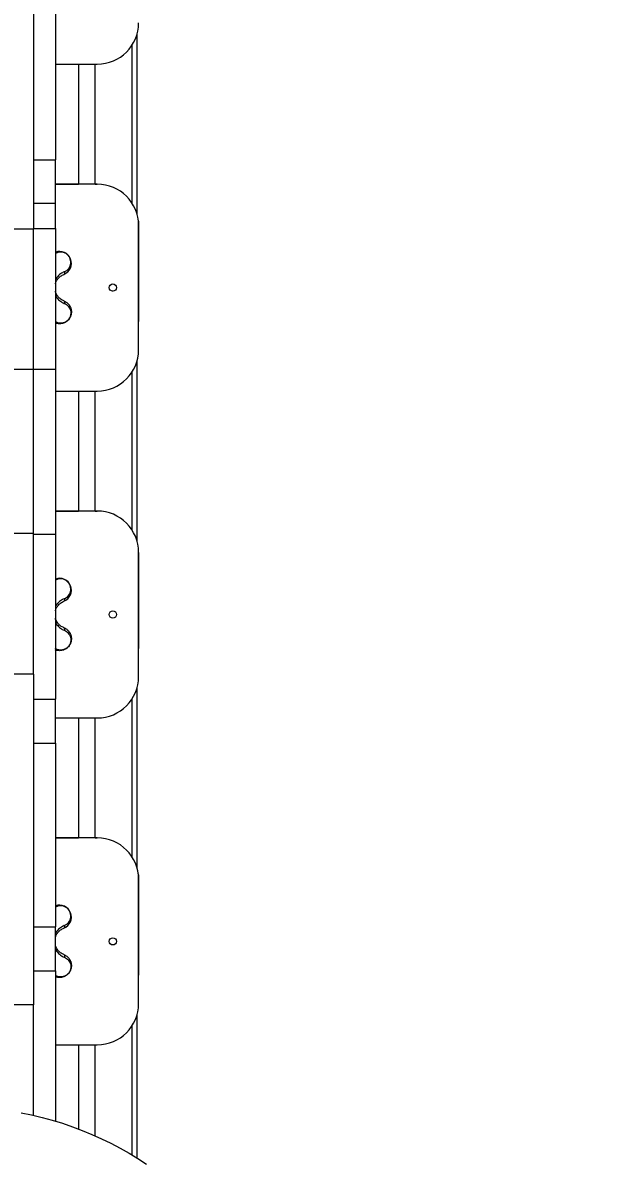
# Model space of a CAD drawing. Header units: millimetres. Extents: x -9608 to 9087, y -7864 to 6934.
# Drawn here: x -2164 to -1603, y -872 to 229 of the extents above; entities that cross this region are included whole.
import ezdxf

# ---------------------------------------------------------------- set-up
doc = ezdxf.new("R2010")
doc.units = ezdxf.units.MM
for name, color, linetype in [('DIKOM_ОБЪЕКТ', 7, 'Continuous'), ('DIKOM_РАЗМЕР_ЗОНА', 7, 'Continuous'), ('DIKOM_РАЗМЕР_ОБЪЕКТА', 7, 'Continuous')]:
    doc.layers.add(name, color=color, linetype=linetype)
doc.styles.add('style1', font='arial.ttf', dxfattribs={"width": 0.8})
doc.dimstyles.new('1-50', dxfattribs={"dimtxt": 300, "dimasz": 200, "dimexe": 100, "dimexo": 0, "dimgap": 100, "dimtad": 1, "dimtxsty": 'style1', "dimcen": 200, "dimclrd": 7, "dimclre": 7, "dimclrt": 7, "dimadec": 1, "dimazin": 2, "dimtfac": 1, "dimtmove": 0, "dimatfit": 2, "dimfxl": 0, "dimlwd": 25, "dimlwe": 18, "dimarcsym": 0})

# ---------------------------------------------------------------- blocks, each defined once
blk = doc.blocks.new('*D16')
at = {"layer": 'Defpoints', "color": 0, "transparency": 16777216}
for p in [(-6125, 3662.5), (7039, -2261), (7039, -7136.2)]:
    blk.add_point(p, dxfattribs=at)
at = {"layer": 'DIKOM_РАЗМЕР_ОБЪЕКТА', "color": 7, "lineweight": 18, "transparency": 16777216}
for p, q in [((-6125, 3662.5), (-6125, -7236.2)), ((7039, -2261), (7039, -7236.2))]:
    blk.add_line(p, q, dxfattribs=at)
at = {"layer": 'DIKOM_РАЗМЕР_ОБЪЕКТА', "color": 7, "lineweight": 25, "transparency": 16777216}
blk.add_line((-5925, -7136.2), (6839, -7136.2), dxfattribs=at)
at = {"layer": 'DIKOM_РАЗМЕР_ОБЪЕКТА', "color": 7, "transparency": 16777216}
for points in [[(-5925, -7102.9), (-5925, -7169.5), (-6125, -7136.2)], [(6839, -7102.9), (6839, -7169.5), (7039, -7136.2)]]:
    blk.add_solid(points, dxfattribs=at)
at = {"layer": 'DIKOM_РАЗМЕР_ОБЪЕКТА', "color": 7, "transparency": 16777216, "insert": (326.4, -6882.9), "char_height": 300, "attachment_point": 5, "style": 'style1'}
blk.add_mtext('13200', dxfattribs=at)
blk = doc.blocks.new('*D17')
at = {"layer": 'Defpoints', "color": 0, "transparency": 16777216}
for p in [(779.9, 5437.6), (-8598.7, -4942), (837.1, -4942)]:
    blk.add_point(p, dxfattribs=at)
at = {"layer": 'DIKOM_РАЗМЕР_ОБЪЕКТА', "color": 7, "lineweight": 18, "transparency": 16777216}
for p, q in [((779.9, 5437.6), (-8698.7, 5437.6)), ((837.1, -4942), (-8698.7, -4942))]:
    blk.add_line(p, q, dxfattribs=at)
at = {"layer": 'DIKOM_РАЗМЕР_ОБЪЕКТА', "color": 7, "lineweight": 25, "transparency": 16777216}
blk.add_line((-8598.7, 5237.6), (-8598.7, -4742), dxfattribs=at)
at = {"layer": 'DIKOM_РАЗМЕР_ОБЪЕКТА', "color": 7, "transparency": 16777216}
for points in [[(-8632.1, 5237.6), (-8565.4, 5237.6), (-8598.7, 5437.6)], [(-8632.1, -4742), (-8565.4, -4742), (-8598.7, -4942)]]:
    blk.add_solid(points, dxfattribs=at)
at = {"layer": 'DIKOM_РАЗМЕР_ОБЪЕКТА', "color": 7, "transparency": 16777216, "insert": (-8851.9, -261.4), "char_height": 300, "attachment_point": 5, "rotation": 90, "style": 'style1'}
blk.add_mtext('10400', dxfattribs=at)
blk = doc.blocks.new('*D18')
at = {"layer": 'Defpoints', "color": 0, "transparency": 16777216}
for p in [(-1043.2, 6929.6), (-9158.1, -6445.8), (-215.1, -6445.8)]:
    blk.add_point(p, dxfattribs=at)
at = {"layer": 'DIKOM_РАЗМЕР_ЗОНА', "color": 7, "lineweight": 18, "transparency": 16777216}
for p, q in [((-1043.2, 6929.6), (-9258.1, 6929.6)), ((-215.1, -6445.8), (-9258.1, -6445.8))]:
    blk.add_line(p, q, dxfattribs=at)
at = {"layer": 'DIKOM_РАЗМЕР_ЗОНА', "color": 7, "lineweight": 25, "transparency": 16777216}
blk.add_line((-9158.1, 6729.6), (-9158.1, -6245.8), dxfattribs=at)
at = {"layer": 'DIKOM_РАЗМЕР_ЗОНА', "color": 7, "transparency": 16777216}
for points in [[(-9191.5, 6729.6), (-9124.8, 6729.6), (-9158.1, 6929.6)], [(-9191.5, -6245.8), (-9124.8, -6245.8), (-9158.1, -6445.8)]]:
    blk.add_solid(points, dxfattribs=at)
at = {"layer": 'DIKOM_РАЗМЕР_ЗОНА', "color": 7, "transparency": 16777216, "insert": (-9411.4, -257.2), "char_height": 300, "attachment_point": 5, "rotation": 90, "style": 'style1'}
blk.add_mtext('13400', dxfattribs=at)
blk = doc.blocks.new('*D19')
at = {"layer": 'Defpoints', "color": 0, "transparency": 16777216}
for p in [(-8101.5, 2662.5), (9079.7, -1911.4), (9079.7, -7764.5)]:
    blk.add_point(p, dxfattribs=at)
at = {"layer": 'DIKOM_РАЗМЕР_ЗОНА', "color": 7, "lineweight": 18, "transparency": 16777216}
for p, q in [((-8101.5, 2662.5), (-8101.5, -7864.5)), ((9079.7, -1911.4), (9079.7, -7864.5))]:
    blk.add_line(p, q, dxfattribs=at)
at = {"layer": 'DIKOM_РАЗМЕР_ЗОНА', "color": 7, "lineweight": 25, "transparency": 16777216}
blk.add_line((-7901.5, -7764.5), (8879.7, -7764.5), dxfattribs=at)
at = {"layer": 'DIKOM_РАЗМЕР_ЗОНА', "color": 7, "transparency": 16777216}
for points in [[(-7901.5, -7731.1), (-7901.5, -7797.8), (-8101.5, -7764.5)], [(8879.7, -7731.1), (8879.7, -7797.8), (9079.7, -7764.5)]]:
    blk.add_solid(points, dxfattribs=at)
at = {"layer": 'DIKOM_РАЗМЕР_ЗОНА', "color": 7, "transparency": 16777216, "insert": (369.4, -7511.3), "char_height": 300, "attachment_point": 5, "style": 'style1'}
blk.add_mtext('17200', dxfattribs=at)

msp = doc.modelspace()

# ---------------------------------------------------------------- linework, layer by layer
at = {"layer": 'DIKOM_ОБЪЕКТ', "color": 7, "linetype": 'Continuous', "lineweight": 15}
for p, q in [((-2153.119, 349.845), (-2153.119, 30.067)), ((-2132.123, 274.161), (-2132.123, 97.031)), ((-2053.113, 44.354), (-2053.113, 218.643)), ((-2058.118, 207.637), (-2058.118, 55.356)), ((-2132.123, 189.494), (-2091.611, 189.494)), ((-2109.616, 189.494), (-2109.616, 73.495)), ((-2093.625, 73.494), (-2093.625, 189.494)), ((-2153.119, 97.031), (-2132.123, 97.031)), ((-2132.123, 55.225), (-2132.123, 97.031)), ((-2132.123, 73.496), (-2109.616, 73.495)), ((-2091.611, 73.494), (-2132.123, 73.494)), ((-2109.616, 73.494), (-2109.616, 73.495)), ((-2093.625, 73.495), (-2093.61, 73.495)), ((-2093.61, 73.494), (-2093.61, 73.495)), ((-2093.61, 73.495), (-2091.611, 73.495)), ((-2153.119, 55.225), (-2132.123, 55.225)), ((-2132.123, 30.533), (-2132.123, 55.225)), ((-2051.617, -86.506), (-2051.617, 33.495)), ((-2051.617, 33.494), (-2051.617, -59.262)), ((-2153.119, 30.067), (-2174.115, 30.067)), ((-2153.119, 30.533), (-2132.123, 30.533)), ((-2153.119, -105.65), (-2153.119, 30.067)), ((-2132.123, 30.533), (-2132.123, -105.251)), ((-2053.113, -271.646), (-2053.113, -97.357)), ((-2153.119, -105.65), (-2174.115, -105.65)), ((-2153.119, -105.251), (-2132.123, -105.251)), ((-2153.119, -264.348), (-2153.119, -105.65)), ((-2132.123, -105.251), (-2132.123, -264.747)), ((-2058.118, -108.363), (-2058.118, -260.644)), ((-2132.123, -126.506), (-2091.611, -126.506)), ((-2109.616, -126.506), (-2109.616, -242.505)), ((-2093.625, -242.506), (-2093.625, -126.506)), ((-2132.123, -242.504), (-2109.616, -242.505)), ((-2091.611, -242.506), (-2132.123, -242.506)), ((-2109.616, -242.506), (-2109.616, -242.505)), ((-2093.625, -242.505), (-2093.61, -242.505)), ((-2093.61, -242.506), (-2093.61, -242.505)), ((-2093.61, -242.505), (-2091.611, -242.505)), ((-2153.119, -264.348), (-2174.115, -264.348)), ((-2153.119, -400.132), (-2153.119, -264.348)), ((-2153.119, -264.747), (-2132.123, -264.747)), ((-2132.123, -264.747), (-2132.123, -424.489)), ((-2051.617, -402.506), (-2051.617, -282.505)), ((-2051.617, -282.506), (-2051.617, -375.263)), ((-2153.119, -400.132), (-2174.115, -400.132)), ((-2153.119, -400.132), (-2153.119, -719.911)), ((-2053.113, -587.645), (-2053.113, -413.357)), ((-2153.119, -424.489), (-2132.123, -424.489)), ((-2132.123, -466.949), (-2132.123, -424.489)), ((-2058.118, -424.363), (-2058.118, -576.644)), ((-2132.123, -442.506), (-2091.611, -442.506)), ((-2109.616, -442.506), (-2109.616, -558.505)), ((-2093.625, -558.505), (-2093.625, -442.506)), ((-2153.119, -466.949), (-2132.123, -466.949)), ((-2132.123, -466.949), (-2132.123, -644.31)), ((-2132.123, -558.504), (-2109.616, -558.505)), ((-2091.611, -558.505), (-2132.123, -558.505)), ((-2109.616, -558.505), (-2109.616, -558.505)), ((-2093.625, -558.505), (-2093.61, -558.505)), ((-2093.61, -558.505), (-2093.61, -558.505)), ((-2093.61, -558.505), (-2091.611, -558.505)), ((-2051.617, -718.506), (-2051.617, -598.505)), ((-2051.617, -598.506), (-2051.617, -691.263)), ((-2153.119, -644.31), (-2132.123, -644.31)), ((-2132.123, -686.939), (-2132.123, -644.31)), ((-2153.119, -686.939), (-2132.123, -686.939)), ((-2132.123, -686.939), (-2132.123, -832.283)), ((-2153.119, -719.911), (-2174.115, -719.911)), ((-2153.119, -826.739), (-2153.119, -719.911)), ((-2053.113, -868.042), (-2053.113, -729.357)), ((-2058.118, -740.363), (-2058.118, -864.948)), ((-2132.123, -758.506), (-2091.611, -758.506)), ((-2109.616, -758.506), (-2109.616, -839.902)), ((-2093.625, -846.469), (-2093.625, -758.506))]:
    msp.add_line(p, q, dxfattribs=at)
at = {"layer": 'DIKOM_ОБЪЕКТ', "color": 7, "linetype": 'Continuous', "lineweight": 15, "flags": 128}
for points in [[(-2051.953, 38.73), (-2051.801, 37.415), (-2051.617, 33.494)], [(-2123.471, -11.209), (-2123.319, -11.595), (-2123.227, -11.991), (-2123.196, -12.381), (-2123.227, -12.748), (-2123.319, -13.076), (-2123.471, -13.352), (-2123.669, -13.565), (-2123.898, -13.703)], [(-2076.215, -29.982), (-2076.611, -30.005), (-2077.191, -29.957)], [(-2123.898, -39.304), (-2123.669, -39.442), (-2123.471, -39.654), (-2123.319, -39.93), (-2123.227, -40.259), (-2123.196, -40.626), (-2123.227, -41.016), (-2123.319, -41.412), (-2123.471, -41.798)], [(-2123.471, -327.209), (-2123.319, -327.595), (-2123.227, -327.991), (-2123.196, -328.381), (-2123.227, -328.748), (-2123.319, -329.076), (-2123.471, -329.352), (-2123.669, -329.565), (-2123.898, -329.703)], [(-2123.898, -355.304), (-2123.669, -355.442), (-2123.471, -355.655), (-2123.319, -355.93), (-2123.227, -356.259), (-2123.196, -356.626), (-2123.227, -357.016), (-2123.319, -357.412), (-2123.471, -357.798)], [(-2051.953, -593.27), (-2051.801, -594.585), (-2051.617, -598.506)], [(-2123.471, -643.209), (-2123.319, -643.595), (-2123.227, -643.991), (-2123.196, -644.381), (-2123.227, -644.748), (-2123.319, -645.076), (-2123.471, -645.352), (-2123.669, -645.565), (-2123.898, -645.703)], [(-2123.898, -671.304), (-2123.669, -671.442), (-2123.471, -671.655), (-2123.319, -671.93), (-2123.227, -672.259), (-2123.196, -672.626), (-2123.227, -673.016), (-2123.319, -673.412), (-2123.471, -673.798)], [(-2076.215, -661.982), (-2076.611, -662.005), (-2077.191, -661.957)], [(-2165.158, -824.201), (-2155.057, -826.3), (-2145.032, -828.701), (-2135.114, -831.401), (-2125.317, -834.397), (-2115.643, -837.685), (-2106.091, -841.262), (-2096.707, -845.122), (-2087.476, -849.262), (-2078.412, -853.677), (-2069.547, -858.361), (-2060.849, -863.308), (-2052.38, -868.513), (-2044.11, -873.969)]]:
    msp.add_lwpolyline(points, dxfattribs=at)
at = {"layer": 'DIKOM_ОБЪЕКТ', "color": 7, "linetype": 'Continuous', "lineweight": 15}
for centre in [(-2076.616, -26.506), (-2076.616, -342.506), (-2076.616, -658.506)]:
    msp.add_circle(centre, 3.5, dxfattribs=at)
for centre, radius, start, end in [((-2091.616, 229.494), 40, 270, 0), ((-2091.616, 33.494), 40, 0, 90), ((-2128.108, -3.005), 11.497, 291.479728, 110.438153), ((-2127.078, -1.995), 9.895, 291.380721, 120.649288), ((-2091.616, -86.506), 40, 270, 0), ((-2091.616, -282.506), 40, 0, 90), ((-2128.108, -319.005), 11.497, 291.479728, 110.438153), ((-2127.079, -317.995), 9.895, 291.380789, 120.648006), ((-2091.616, -402.506), 40, 270, 0), ((-2091.616, -598.506), 40, 0, 90), ((-2128.108, -635.005), 11.497, 291.479728, 110.438153), ((-2127.079, -633.995), 9.895, 291.380789, 120.648006), ((-2091.616, -718.506), 40, 270, 0)]:
    msp.add_arc(centre, radius, start, end, dxfattribs=at)
for points, knots in [([(-2123.471, -11.209), (-2124.737, -11.813), (-2126.651, -12.725), (-2129.012, -14.726), (-2130.574, -16.567), (-2131.65, -18.051), (-2132.058, -19.011), (-2132.123, -19.163)], [0, 0, 0, 0, 0.383539292, 0.579908085, 0.769801197, 0.96356293, 1, 1, 1, 1]), ([(-2132.123, -22.85), (-2132.026, -22.523), (-2131.789, -21.722), (-2131.26, -20.52), (-2130.577, -19.239), (-2129.283, -17.386), (-2127.062, -15.208), (-2124.993, -14.224), (-2123.898, -13.703)], [0, 0, 0, 0, 0.069147092, 0.169703221, 0.273182555, 0.380775737, 0.672307924, 1, 1, 1, 1]), ([(-2123.898, -39.304), (-2124.996, -38.781), (-2126.434, -38.095), (-2128.106, -36.721), (-2128.977, -35.848), (-2129.97, -34.678), (-2130.98, -33.123), (-2131.76, -31.445), (-2132.033, -30.35), (-2132.123, -29.989)], [0, 0, 0, 0, 0.3262073, 0.427231959, 0.523925759, 0.617383243, 0.775985727, 0.926050499, 1, 1, 1, 1]), ([(-2132.123, -33.855), (-2132.068, -33.978), (-2131.652, -34.902), (-2130.621, -36.395), (-2129.041, -38.246), (-2127.281, -39.742), (-2125.397, -40.949), (-2124.119, -41.512), (-2123.471, -41.798)], [0, 0, 0, 0, 0.02964095, 0.22348849, 0.41737673, 0.61126345, 0.80301219, 1, 1, 1, 1]), ([(-2123.471, -41.798), (-2122.727, -42.155), (-2121.24, -42.869), (-2119.579, -44.461), (-2118.298, -46.283), (-2117.474, -48.319), (-2117.118, -50.519), (-2117.229, -52.512), (-2117.68, -54.174), (-2118.137, -55.275), (-2118.607, -56.157), (-2119.208, -57.028), (-2120.087, -58.094), (-2121.362, -59.156), (-2122.698, -59.936), (-2123.999, -60.459), (-2125.657, -60.882), (-2127.622, -61.008), (-2129.816, -60.609), (-2131.317, -60.095), (-2132.022, -59.598), (-2132.123, -59.526)], [0, 0, 0, 0, 0.0759525, 0.15188678, 0.22766202, 0.30360812, 0.37894941, 0.4550302, 0.49581306, 0.53117219, 0.55216304, 0.5717616, 0.60748769, 0.6455666, 0.68384008, 0.72200695, 0.76019913, 0.83586052, 0.91200898, 0.98739321, 1, 1, 1, 1]), ([(-2123.898, -39.304), (-2123.521, -39.465), (-2122.743, -39.797), (-2121.664, -40.46), (-2120.761, -41.139), (-2120.028, -41.813), (-2119.431, -42.445), (-2118.856, -43.176), (-2118.344, -43.911), (-2117.896, -44.715), (-2117.486, -45.559), (-2117.177, -46.434), (-2116.901, -47.392), (-2116.714, -48.421), (-2116.594, -49.618), (-2116.633, -50.848), (-2116.789, -52.116), (-2117.103, -53.419), (-2117.568, -54.626), (-2118.108, -55.726), (-2118.956, -57.031), (-2120.04, -58.269), (-2121.3, -59.293), (-2122.271, -59.934), (-2123.286, -60.455), (-2124.612, -60.995), (-2126.257, -61.418), (-2127.495, -61.475), (-2128.11, -61.503)], [0, 0, 0, 0, 0.03914521, 0.080638379, 0.124889552, 0.152372432, 0.182302564, 0.214679512, 0.249673804, 0.275902639, 0.312243132, 0.348763546, 0.374427331, 0.417522447, 0.458469095, 0.498597311, 0.541770348, 0.583546893, 0.624077178, 0.656546145, 0.686727674, 0.749338926, 0.779972167, 0.812240536, 0.842478465, 0.875267792, 0.938010211, 1, 1, 1, 1]), ([(-2128.11, -61.503), (-2129.255, -61.408), (-2130.462, -61.308), (-2131.75, -60.92), (-2131.963, -60.806), (-2132.123, -60.721)], [0, 0, 0, 0, 0.82391185, 0.86750876, 1, 1, 1, 1]), ([(-2123.471, -327.209), (-2124.737, -327.813), (-2126.651, -328.725), (-2129.012, -330.726), (-2130.574, -332.567), (-2131.65, -334.051), (-2132.058, -335.011), (-2132.123, -335.163)], [0, 0, 0, 0, 0.38353142, 0.57990272, 0.76979826, 0.96356247, 1, 1, 1, 1]), ([(-2132.123, -338.85), (-2132.026, -338.523), (-2131.789, -337.722), (-2131.26, -336.52), (-2130.577, -335.239), (-2129.283, -333.386), (-2127.062, -331.208), (-2124.993, -330.224), (-2123.898, -329.703)], [0, 0, 0, 0, 0.069147092, 0.169703221, 0.273182555, 0.380775737, 0.672307924, 1, 1, 1, 1]), ([(-2123.898, -355.304), (-2124.996, -354.781), (-2126.434, -354.095), (-2128.106, -352.721), (-2128.977, -351.848), (-2129.97, -350.678), (-2130.98, -349.123), (-2131.76, -347.445), (-2132.033, -346.35), (-2132.123, -345.989)], [0, 0, 0, 0, 0.3262073, 0.427231959, 0.523925759, 0.617383243, 0.775985727, 0.926050499, 1, 1, 1, 1]), ([(-2132.123, -349.855), (-2132.068, -349.978), (-2131.652, -350.902), (-2130.621, -352.395), (-2129.041, -354.246), (-2127.281, -355.742), (-2125.397, -356.949), (-2124.119, -357.512), (-2123.471, -357.798)], [0, 0, 0, 0, 0.02964095, 0.22348849, 0.41737673, 0.61126345, 0.80301219, 1, 1, 1, 1]), ([(-2123.471, -357.798), (-2122.727, -358.155), (-2121.24, -358.869), (-2119.579, -360.461), (-2118.298, -362.283), (-2117.474, -364.319), (-2117.118, -366.519), (-2117.229, -368.512), (-2117.68, -370.174), (-2118.137, -371.275), (-2118.607, -372.157), (-2119.208, -373.028), (-2120.087, -374.094), (-2121.362, -375.156), (-2122.698, -375.936), (-2123.999, -376.459), (-2125.657, -376.882), (-2127.622, -377.008), (-2129.816, -376.609), (-2131.317, -376.095), (-2132.022, -375.598), (-2132.123, -375.526)], [0, 0, 0, 0, 0.0759525, 0.15188678, 0.22766202, 0.30360812, 0.37894941, 0.4550302, 0.49581306, 0.53117219, 0.55216304, 0.5717616, 0.60748769, 0.6455666, 0.68384008, 0.72200695, 0.76019913, 0.83586052, 0.91200898, 0.98739321, 1, 1, 1, 1]), ([(-2123.898, -355.304), (-2123.521, -355.465), (-2122.743, -355.797), (-2121.664, -356.46), (-2120.761, -357.139), (-2120.028, -357.813), (-2119.431, -358.445), (-2118.856, -359.176), (-2118.344, -359.911), (-2117.896, -360.715), (-2117.486, -361.559), (-2117.177, -362.434), (-2116.901, -363.392), (-2116.714, -364.421), (-2116.594, -365.618), (-2116.633, -366.848), (-2116.789, -368.116), (-2117.103, -369.419), (-2117.568, -370.626), (-2118.108, -371.726), (-2118.956, -373.031), (-2120.04, -374.269), (-2121.3, -375.293), (-2122.271, -375.934), (-2123.286, -376.455), (-2124.612, -376.995), (-2126.257, -377.418), (-2127.495, -377.475), (-2128.11, -377.503)], [0, 0, 0, 0, 0.03914521, 0.080638379, 0.124889552, 0.152372432, 0.182302564, 0.214679512, 0.249673804, 0.275902639, 0.312243132, 0.348763546, 0.374427331, 0.417522447, 0.458469095, 0.498597311, 0.541770348, 0.583546893, 0.624077178, 0.656546145, 0.686727674, 0.749338926, 0.779972167, 0.812240536, 0.842478465, 0.875267792, 0.938010211, 1, 1, 1, 1]), ([(-2128.11, -377.503), (-2129.255, -377.408), (-2130.462, -377.308), (-2131.75, -376.92), (-2131.963, -376.806), (-2132.123, -376.721)], [0, 0, 0, 0, 0.82391185, 0.86750876, 1, 1, 1, 1]), ([(-2123.471, -643.209), (-2124.737, -643.813), (-2126.651, -644.725), (-2129.012, -646.726), (-2130.574, -648.567), (-2131.65, -650.051), (-2132.058, -651.011), (-2132.123, -651.163)], [0, 0, 0, 0, 0.38353142, 0.57990272, 0.76979826, 0.96356247, 1, 1, 1, 1]), ([(-2132.123, -654.85), (-2132.026, -654.523), (-2131.789, -653.722), (-2131.26, -652.52), (-2130.577, -651.239), (-2129.283, -649.386), (-2127.062, -647.208), (-2124.993, -646.224), (-2123.898, -645.703)], [0, 0, 0, 0, 0.069147092, 0.169703221, 0.273182555, 0.380775737, 0.672307924, 1, 1, 1, 1]), ([(-2123.898, -671.304), (-2124.996, -670.781), (-2126.434, -670.095), (-2128.106, -668.721), (-2128.977, -667.848), (-2129.97, -666.678), (-2130.98, -665.123), (-2131.76, -663.445), (-2132.033, -662.35), (-2132.123, -661.989)], [0, 0, 0, 0, 0.3262073, 0.427231959, 0.523925759, 0.617383243, 0.775985727, 0.926050499, 1, 1, 1, 1]), ([(-2132.123, -665.855), (-2132.068, -665.978), (-2131.651, -666.902), (-2130.621, -668.395), (-2129.041, -670.246), (-2127.281, -671.742), (-2125.397, -672.949), (-2124.119, -673.512), (-2123.471, -673.798)], [0, 0, 0, 0, 0.02961263, 0.223465832, 0.417359723, 0.611252102, 0.803006441, 1, 1, 1, 1]), ([(-2123.898, -671.304), (-2123.521, -671.465), (-2122.743, -671.797), (-2121.664, -672.46), (-2120.761, -673.139), (-2120.028, -673.812), (-2119.431, -674.445), (-2118.856, -675.176), (-2118.344, -675.911), (-2117.896, -676.715), (-2117.486, -677.559), (-2117.177, -678.434), (-2116.901, -679.392), (-2116.714, -680.421), (-2116.594, -681.618), (-2116.633, -682.848), (-2116.789, -684.116), (-2117.103, -685.419), (-2117.568, -686.626), (-2118.108, -687.726), (-2118.956, -689.031), (-2120.04, -690.269), (-2121.3, -691.293), (-2122.271, -691.934), (-2123.286, -692.455), (-2124.612, -692.995), (-2126.257, -693.418), (-2127.495, -693.475), (-2128.11, -693.503)], [0, 0, 0, 0, 0.03914521, 0.080638379, 0.124889552, 0.152372432, 0.182302564, 0.214679512, 0.249673804, 0.275902639, 0.312243132, 0.348763546, 0.374427331, 0.417522447, 0.458469095, 0.498597311, 0.541770348, 0.583546893, 0.624077178, 0.656546145, 0.686727674, 0.749338926, 0.779972167, 0.812240536, 0.842478465, 0.875267792, 0.938010211, 1, 1, 1, 1]), ([(-2123.471, -673.798), (-2122.727, -674.155), (-2121.24, -674.869), (-2119.579, -676.461), (-2118.298, -678.283), (-2117.474, -680.319), (-2117.118, -682.519), (-2117.229, -684.512), (-2117.68, -686.174), (-2118.137, -687.275), (-2118.607, -688.157), (-2119.208, -689.029), (-2120.087, -690.093), (-2121.362, -691.156), (-2122.698, -691.936), (-2123.999, -692.459), (-2125.657, -692.882), (-2127.622, -693.008), (-2129.816, -692.609), (-2131.317, -692.095), (-2132.022, -691.598), (-2132.123, -691.526)], [0, 0, 0, 0, 0.07595248, 0.15188675, 0.22766196, 0.30360805, 0.37894931, 0.45503009, 0.49581293, 0.53117205, 0.5521629, 0.57176988, 0.60748779, 0.64556669, 0.68384016, 0.72200703, 0.76019919, 0.83586056, 0.912009, 0.98739321, 1, 1, 1, 1]), ([(-2128.11, -693.503), (-2129.255, -693.408), (-2130.462, -693.308), (-2131.75, -692.92), (-2131.963, -692.806), (-2132.123, -692.721)], [0, 0, 0, 0, 0.82391185, 0.86750876, 1, 1, 1, 1])]:
    msp.add_open_spline(points, degree=3, knots=knots, dxfattribs=at)

# ---------------------------------------------------------------- dimensions: what is measured, and where the dimension line sits
at = {"layer": 'DIKOM_РАЗМЕР_ЗОНА'}
dim = msp.add_linear_dim(base=(-9158.142, -6445.841), p1=(-1043.162, 6929.576), p2=(-215.074, -6445.841), angle=90, text='13400', dimstyle='1-50', dxfattribs=at)
dim.commit()
dim.dimension.update_dxf_attribs({"geometry": '*D18', "text_midpoint": (-9158.142, -257.239), "dimtype": 160})
dim = msp.add_linear_dim(base=(9079.685, -7764.48), p1=(-8101.458, 2662.494), p2=(9079.685, -1911.421), text='17200', dimstyle='1-50', dxfattribs=at)
dim.commit()
dim.dimension.update_dxf_attribs({"geometry": '*D19', "text_midpoint": (369.421, -7764.48), "dimtype": 160})
at = {"layer": 'DIKOM_РАЗМЕР_ОБЪЕКТА'}
dim = msp.add_linear_dim(base=(-8598.733, -4942.044), p1=(779.88, 5437.622), p2=(837.115, -4942.044), angle=90, text='10400', dimstyle='1-50', dxfattribs=at)
dim.commit()
dim.dimension.update_dxf_attribs({"geometry": '*D17', "text_midpoint": (-8598.733, -261.45), "dimtype": 160})
dim = msp.add_linear_dim(base=(7038.989, -7136.194), p1=(-6124.982, 3662.494), p2=(7038.989, -2261.037), text='13200', dimstyle='1-50', dxfattribs=at)
dim.commit()
dim.dimension.update_dxf_attribs({"geometry": '*D16', "text_midpoint": (326.371, -7136.194), "dimtype": 160})

doc.saveas('drawing.dxf')
